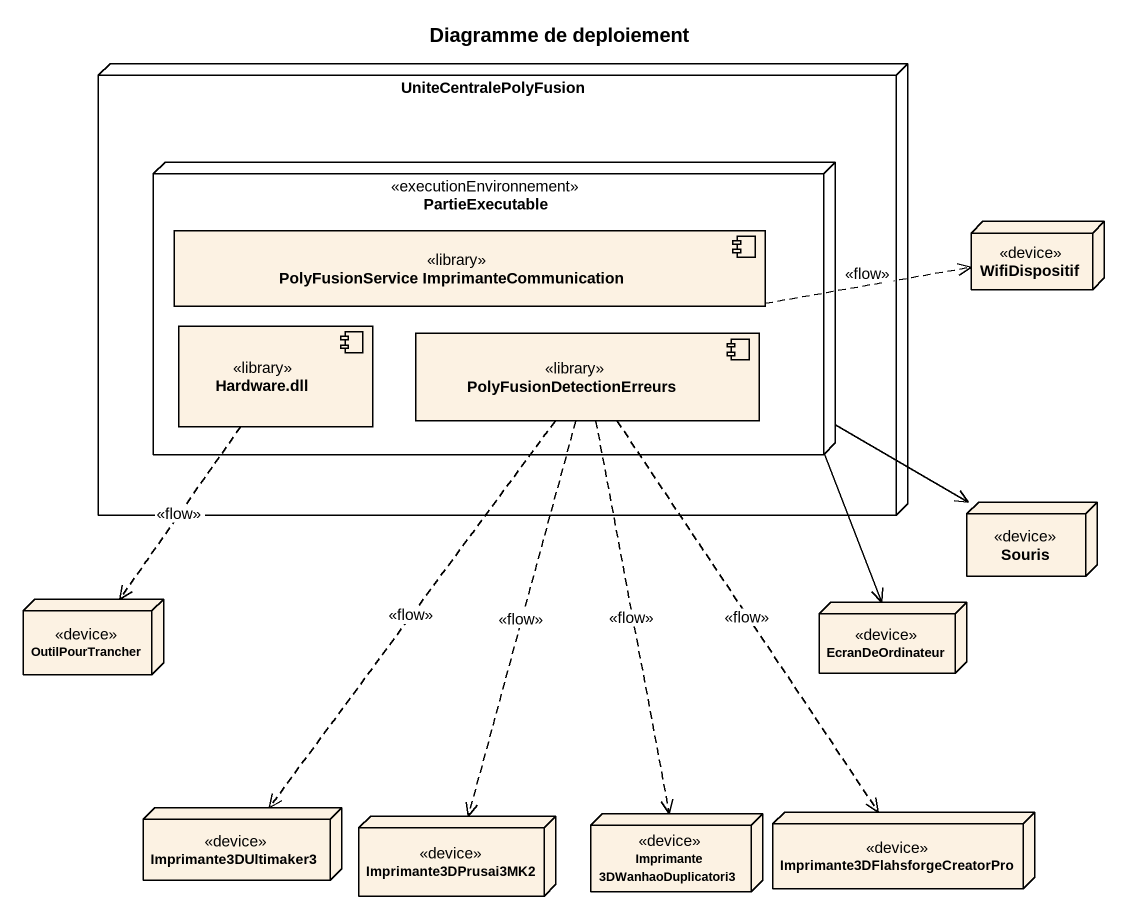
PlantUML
@startuml
title Diagramme de deploiement
node UniteCentralePolyFusion {
  node PartieExecutable <<executionEnvironnement>> {
    component "PolyFusionService ImprimanteCommunication" as PolyFusionService <<library>>
    component "Hardware.dll" as Hardware_dll <<library>>
    component PolyFusionDetectionErreurs <<library>>
  }
}
node WifiDispositif <<device>>
node Souris <<device>>
node OutilPourTrancher <<device>>
node EcranDeOrdinateur <<device>>
node Imprimante3DUltimaker3 <<device>>
node Imprimante3DPrusai3MK2 <<device>>
node "Imprimante 3DWanhaoDuplicatori3" as Imprimante <<device>>
node "Imprimante3DFlahsforgeCreatorPro" as Imprimante3DFlahsforgeCreato <<device>>
PartieExecutable -right-> Souris
PartieExecutable --> EcranDeOrdinateur
PolyFusionService .right.> WifiDispositif : <<flow>>
Hardware_dll ..> OutilPourTrancher : <<flow>>
PolyFusionDetectionErreurs ..> Imprimante3DUltimaker3 : <<flow>>
PolyFusionDetectionErreurs ..> Imprimante3DPrusai3MK2 : <<flow>>
PolyFusionDetectionErreurs ..> Imprimante : <<flow>>
PolyFusionDetectionErreurs ..> Imprimante3DFlahsforgeCreato : <<flow>>
@enduml
